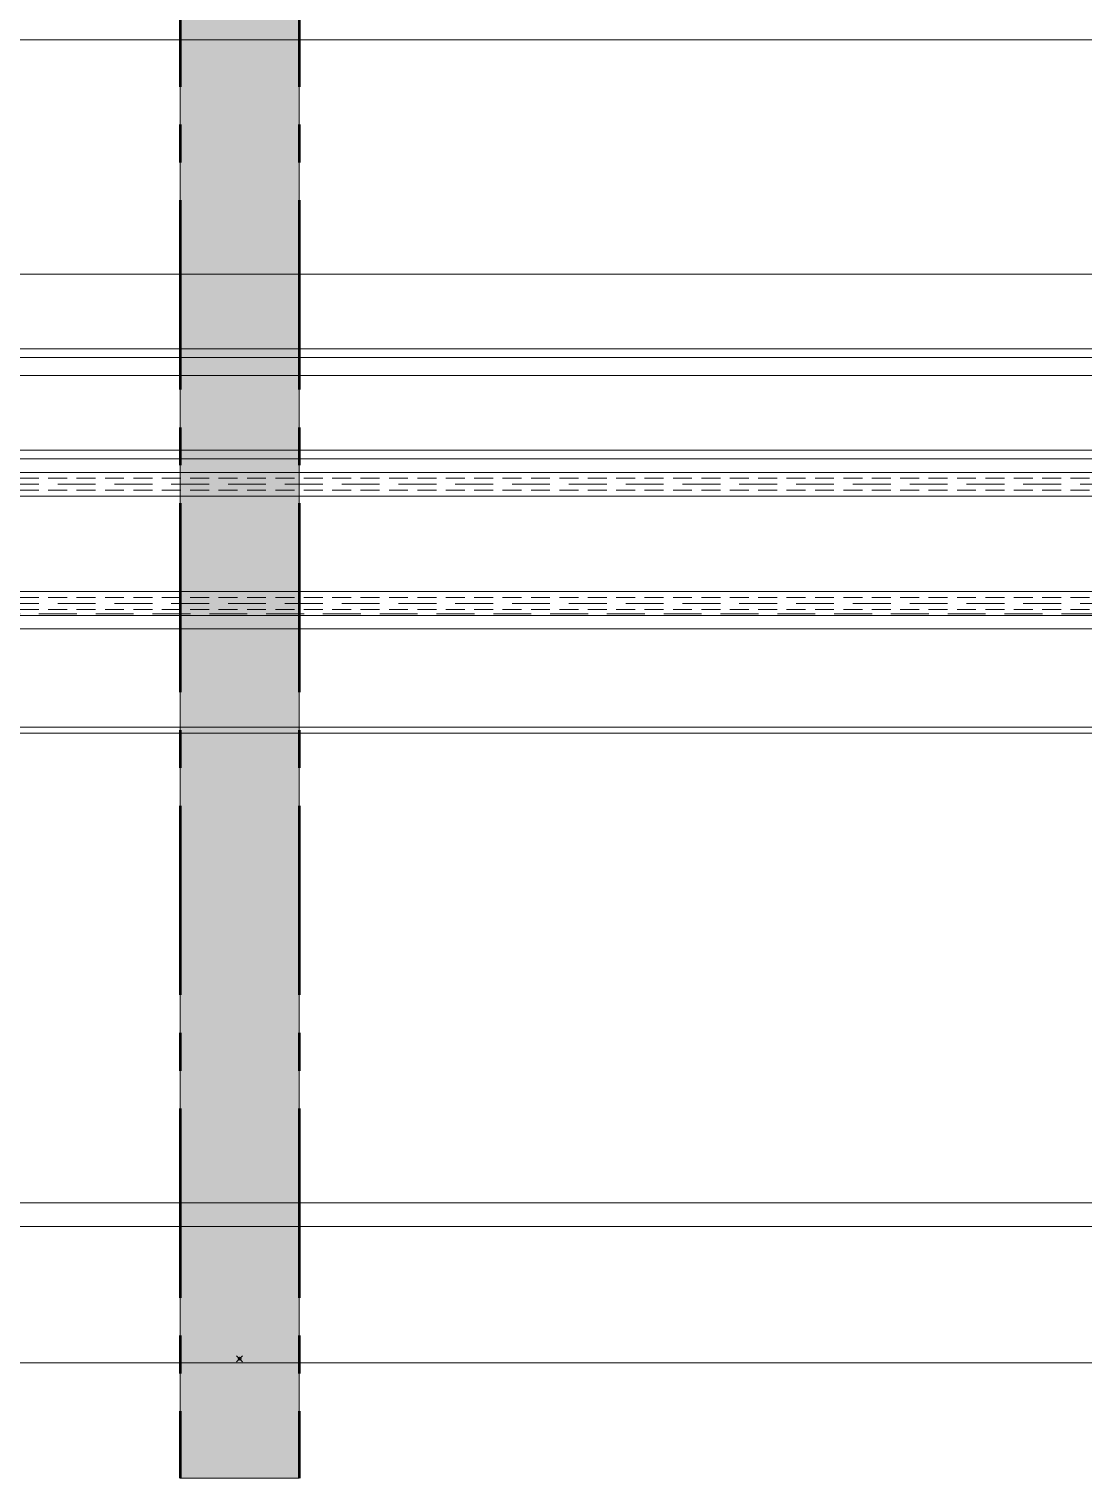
# Model space of a CAD drawing. Header units: millimetres. Extents: x -20000 to 230000, y -17405 to 24510.
# Drawn here: x 94964.7 to 95141.4, y -6097.1 to -5853.9 of the extents above; entities that cross this region are included whole.
import ezdxf

# ---------------------------------------------------------------- set-up
doc = ezdxf.new("R2010")
doc.units = ezdxf.units.MM
doc.header["$PDMODE"] = 35
doc.header["$PDSIZE"] = 0.5
doc.linetypes.add('AXES', pattern=[50.8, 31.75, -6.35, 6.35, -6.35])
doc.linetypes.add('CACHE', pattern=[9.525, 6.35, -3.175])
doc.layers.get('0').update_dxf_attribs({"lineweight": 13})
doc.layers.add('0 - Invisible', color=43, linetype='Continuous', lineweight=0, plot=False)
for name, color, linetype, lineweight in [('1 - Axe', 1, 'AXES', 0), ('1 - INTERROMPU', 253, 'CACHE', 13), ('1 - PVC', 7, 'Continuous', 13), ('1 - Vitrage', 252, 'Continuous', 13)]:
    doc.layers.add(name, color=color, linetype=linetype, lineweight=lineweight)
doc.layers.add('1 - Cache', color=7, linetype='Continuous', lineweight=0, true_color=0xffffff)

# ---------------------------------------------------------------- blocks, each defined once
blk = doc.blocks.new('*U804')
at = {"layer": '1 - PVC'}
for p, q in [((9, -1), (9, 518)), ((8, 512), (8, 5)), ((-51, 501.88), (-51, 15.12)), ((-8.5, 18), (-8.5, 499)), ((-38.5, 20), (-38.5, 497)), ((-37, 497), (-37, 20))]:
    blk.add_line(p, q, dxfattribs=at)
at = {"layer": '1 - Vitrage', "linetype": 'CACHE', "ltscale": 0.5}
for p, q in [((-33.75, 510.56), (-33.75, 6.44)), ((-31.75, 510.56), (-31.75, 6.44)), ((-13.75, 510.56), (-13.75, 6.44)), ((-11.75, 510.56), (-11.75, 6.44))]:
    blk.add_line(p, q, dxfattribs=at)
at = {"layer": '1 - Vitrage', "linetype": 'CACHE'}
for p, q in [((-32.75, 510.56), (-32.75, 6.44)), ((-12.75, 510.56), (-12.75, 6.44))]:
    blk.add_line(p, q, dxfattribs=at)
at = {"layer": '1 - Vitrage'}
for points in [[(-34.75, 510.56), (-30.75, 510.56), (-30.75, 6.44), (-34.75, 6.44)], [(-10.75, 510.56), (-14.75, 510.56), (-14.75, 6.44), (-10.75, 6.44)]]:
    blk.add_lwpolyline(points, close=True, dxfattribs=at)
blk = doc.blocks.new('*U803')
at = {"layer": '1 - PVC'}
for p, q in [((15.12, 60), (595.88, 60)), ((591, 47.5), (20, 47.5)), ((20, 46), (591, 46))]:
    blk.add_line(p, q, dxfattribs=at)
blk = doc.blocks.new('*U840')
at = {"layer": '1 - PVC', "linetype": 'ByBlock'}
for p, q in [((737, 1.3), (8, 1.3)), ((6.9, -193.8), (738.1, -193.8)), ((738.1, -197.82), (6.9, -197.82)), ((15, -220.66), (730, -220.66))]:
    blk.add_line(p, q, dxfattribs=at)
blk = doc.blocks.new('*U810')
at = {"layer": '1 - Cache'}
blk.add_hatch(color=256, dxfattribs=at).paths.add_polyline_path([(-10, 20), (-10, -550), (10, -550), (10, 20)])
at = {"layer": '0 - Invisible'}
blk.add_lwpolyline([(-10, 20), (-10, -550), (10, -550), (10, 20)], close=True, dxfattribs=at)
blk.add_point((0, -530), dxfattribs=at)
at = {"layer": '1 - Axe', "lineweight": 50}
for p, q in [((-10, 20), (-10, -550)), ((10, 20), (10, -550))]:
    blk.add_line(p, q, dxfattribs=at)

msp = doc.modelspace()

# ---------------------------------------------------------------- linework, layer by layer
at = {"layer": '1 - INTERROMPU'}
msp.add_line((94642.5, -5952.07), (95357.5, -5952.07), dxfattribs=at)

# ---------------------------------------------------------------- block references
for name, p in [('*U810', (95000, -5547.07)), ('*U840', (94627.5, -5857.07)), ('*U803', (94694.5, -5955.07))]:
    msp.add_blockref(name, p)
at = {"rotation": 270}
msp.add_blockref('*U804', (94741.5, -5963.07), dxfattribs=at)

doc.saveas('drawing.dxf')
